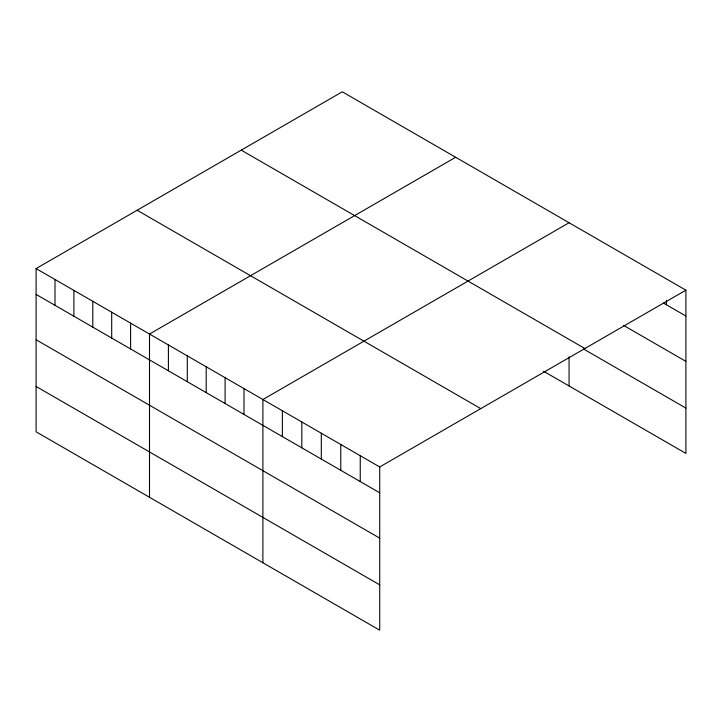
<?xml version="1.0" encoding="UTF-8"?>
<svg xmlns="http://www.w3.org/2000/svg" width="722" height="722" viewBox="0 0 722 722"><rect width="100%" height="100%" fill="white"/><g stroke="black" fill="none" stroke-linecap="round" stroke-linejoin="round"><path stroke-width="1.08" d="M36.1 268.575L379.718 466.963L379.718 630.198L36.1 431.81L36.1 268.575L342.282 91.802L685.9 290.19L685.9 453.425L543.558 371.243M455.672 157.27L149.499 334.042L149.499 497.277M569.071 222.737L262.889 399.51L262.889 562.745M379.718 466.963L685.9 290.19M663.509 303.096L685.9 316.028M623.591 325.396L685.9 361.37M241.238 150.14L584.865 348.527M583.674 349.069L685.9 408.083M137.135 210.237L480.762 408.625M36.1 294.405L379.718 492.801M36.1 339.755L379.718 538.143M36.1 386.469L379.718 584.856M666.424 300.289L666.424 304.783M569.071 356.83L569.071 385.972M360.251 455.717L360.251 481.556M340.775 444.481L340.775 470.311M321.308 433.236L321.308 459.075M301.832 421.991L301.832 447.83M282.365 410.755L282.365 436.584M243.991 388.598L243.991 414.437M225.093 377.687L225.093 403.526M206.194 366.776L206.194 392.615M187.296 355.865L187.296 381.703M168.397 344.954L168.397 370.792M130.592 323.131L130.592 348.97M111.693 312.22L111.693 338.058M92.795 301.309L92.795 327.147M73.897 290.397L73.897 316.227M54.998 279.486L54.998 305.316"/></g></svg>
